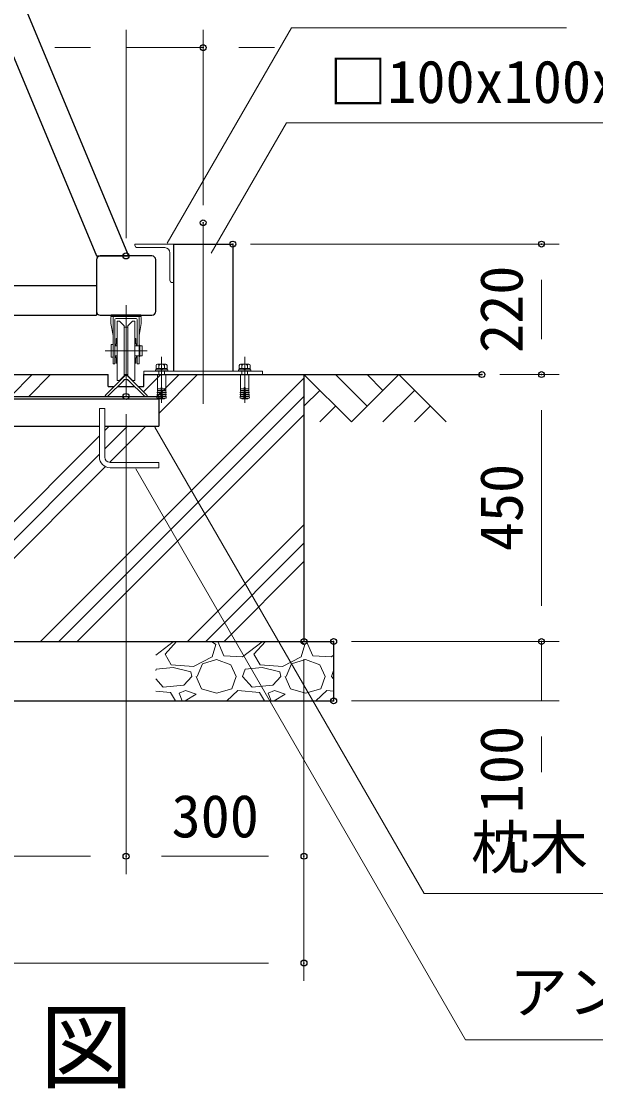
# Model space of a CAD drawing. Units: millimetres, scale not verified. Extents: x -6300 to 6300, y -4455 to 4455.
# Drawn here: x 3677 to 4645, y -2202 to -402 of the extents above; entities that cross this region are included whole.
import ezdxf
from ezdxf.enums import TextEntityAlignment as Align

# ---------------------------------------------------------------- set-up
doc = ezdxf.new("R2010")
doc.units = ezdxf.units.MM
doc.header["$LTSCALE"] = 20
doc.header["$PDMODE"] = 32
doc.header["$PDSIZE"] = 10
doc.linetypes.add('USER1', pattern=[50.8, 31.75, -6.35, 6.35, -6.35])
for name, color, linetype, lineweight in [('0-0_D-TTL-TXT', 7, 'Continuous', 25), ('0-1_D-STR1', 1, 'Continuous', 25), ('0-2_D-BMK', 2, 'USER1', 13), ('0-3_D-STR4', 7, 'Continuous', 25), ('0-4_D-STR3', 3, 'Continuous', 13), ('0-5_D-STR5', 4, 'Continuous', 25), ('0-6_D-BGD', 7, 'Continuous', 25), ('0-7_D-DCR-HCH', 7, 'Continuous', 13), ('0-8_D-STR-DIM', 7, 'Continuous', 13), ('0-B_D-STR-TXT', 7, 'Continuous', 13)]:
    doc.layers.add(name, color=color, linetype=linetype, lineweight=lineweight)
doc.layers.add('0-A_Defpoints', color=8, linetype='Continuous')
doc.styles.add('ＭＳ ゴシック', font='')
doc.styles.get('ＭＳ ゴシック').set_extended_font_data('MS Gothic')

msp = doc.modelspace()

# ---------------------------------------------------------------- linework, layer by layer
at = {"layer": '0-1_D-STR1'}
for p, q in [((3253.48, 652.24), (3857.65, -797.76)), ((3220.15, 602.24), (3803.48, -797.76)), ((3933.48, -777.76), (3933.48, -991.76)), ((3933.48, -777.76), (4033.48, -777.76)), ((4033.48, -777.76), (4033.48, -991.76)), ((3803.48, -797.76), (3857.65, -797.76)), ((3803.48, -804.16), (3803.48, -891.36)), ((3897.08, -797.76), (3809.88, -797.76)), ((3903.48, -891.36), (3903.48, -804.16)), ((3053.48, -847.76), (3803.48, -847.76)), ((3803.48, -847.76), (3803.48, -897.76)), ((3053.48, -897.76), (3803.48, -897.76)), ((3809.88, -897.76), (3897.08, -897.76)), ((3878.48, -897.76), (3828.48, -897.76))]:
    msp.add_line(p, q, dxfattribs=at)
for centre, start, end in [((3809.88, -804.16), 90, 180), ((3897.08, -804.16), 0, 90), ((3809.88, -891.36), 180, 270), ((3897.08, -891.36), 270, 0)]:
    msp.add_arc(centre, 6.4, start, end, dxfattribs=at)
at = {"layer": '0-2_D-BMK'}
for p, q in [((3983.48, -1046.86), (3983.48, -741.86)), ((3853.48, -1034.56), (3853.48, -880.96)), ((3888.98, -957.76), (3817.98, -957.76)), ((3913.48, -1045.46), (3913.48, -967.85)), ((4053.48, -1045.46), (4053.48, -967.85))]:
    msp.add_line(p, q, dxfattribs=at)
at = {"layer": '0-3_D-STR4'}
for p, q in [((3058.48, -997.76), (3823.48, -997.76)), ((3823.48, -1017.76), (3823.48, -997.76)), ((3883.48, -1017.76), (3883.48, -997.76)), ((3883.48, -997.76), (4153.48, -997.76)), ((4153.48, -997.76), (4153.48, -1447.76)), ((3823.48, -1017.76), (3833.48, -1017.76)), ((3839.14, -1017.76), (3867.83, -1017.76)), ((3873.48, -1017.76), (3883.48, -1017.76)), ((2733.48, -1447.76), (4203.48, -1447.76)), ((4203.48, -1447.76), (4203.48, -1547.76)), ((2733.48, -1547.76), (4203.48, -1547.76))]:
    msp.add_line(p, q, dxfattribs=at)
at = {"layer": '0-4_D-STR3'}
for p, q in [((3933.48, -777.76), (3868.48, -777.76)), ((3868.48, -777.76), (3868.48, -779.76)), ((3918.98, -783.76), (3872.48, -783.76)), ((3933.48, -777.76), (3933.48, -842.76)), ((3927.48, -792.26), (3927.48, -838.76)), ((3933.48, -842.76), (3931.48, -842.76)), ((3829.98, -899.76), (3853.48, -899.76)), ((3853.48, -899.76), (3833.48, -899.76)), ((3834.68, -931.76), (3834.68, -904.96)), ((3853.48, -902.96), (3836.68, -902.96)), ((3838.48, -907.76), (3838.48, -1007.76)), ((3850.48, -999.76), (3850.48, -915.76)), ((3853.48, -902.96), (3870.28, -902.96)), ((3864.48, -907.76), (3856.48, -915.76)), ((3856.48, -999.76), (3856.48, -915.76)), ((3868.48, -907.76), (3864.48, -907.76)), ((3868.48, -907.76), (3868.48, -1007.76)), ((3872.28, -931.76), (3872.28, -904.96)), ((3875.48, -931.76), (3875.48, -901.76)), ((3878.98, -911.76), (3875.48, -931.76)), ((3878.98, -901.76), (3878.98, -911.76)), ((3831.48, -979.76), (3831.48, -931.76)), ((3834.68, -979.76), (3834.68, -931.76)), ((3850.48, -917.76), (3856.48, -917.76)), ((3872.28, -949.26), (3872.28, -931.76)), ((3875.48, -949.26), (3875.48, -931.76)), ((3834.68, -949.26), (3838.48, -949.26)), ((3835.98, -945.76), (3835.98, -949.26)), ((3838.48, -945.76), (3835.98, -945.76)), ((3836.98, -937.76), (3836.98, -941.26)), ((3838.48, -941.26), (3838.48, -945.76)), ((3868.48, -936.76), (3869.48, -936.76)), ((3868.48, -937.76), (3868.48, -936.76)), ((3868.48, -941.26), (3868.48, -945.76)), ((3868.48, -945.76), (3870.98, -945.76)), ((3875.48, -949.26), (3868.48, -949.26)), ((3869.48, -936.76), (3869.98, -936.76)), ((3869.98, -936.76), (3869.98, -937.25)), ((3869.98, -945.76), (3869.98, -937.25)), ((3869.98, -937.76), (3869.98, -941.26)), ((3870.98, -945.76), (3869.98, -945.76)), ((3870.98, -945.76), (3870.98, -949.26)), ((3875.48, -949.26), (3875.48, -947.26)), ((3875.48, -979.76), (3875.48, -948.26)), ((3876.48, -948.26), (3875.48, -948.26)), ((3876.48, -948.26), (3876.48, -967.26)), ((3828.48, -968.26), (3828.48, -957.76)), ((3834.68, -966.26), (3838.48, -966.26)), ((3835.98, -969.76), (3835.98, -966.26)), ((3838.48, -969.76), (3835.98, -969.76)), ((3835.98, -969.76), (3836.98, -969.76)), ((3836.98, -969.76), (3836.98, -978.28)), ((3838.48, -974.26), (3838.48, -969.76)), ((3875.48, -966.26), (3868.48, -966.26)), ((3868.48, -969.76), (3870.98, -969.76)), ((3868.48, -974.26), (3868.48, -969.76)), ((3869.98, -969.76), (3869.98, -978.28)), ((3870.98, -969.76), (3869.98, -969.76)), ((3870.98, -969.76), (3870.98, -966.26)), ((3872.28, -979.76), (3872.28, -966.26)), ((3876.48, -967.26), (3875.48, -967.26)), ((3876.48, -966.26), (3880.48, -966.26)), ((3880.48, -966.26), (3880.48, -957.76)), ((3831.48, -979.76), (3834.68, -979.76)), ((3836.98, -977.76), (3836.98, -974.26)), ((3836.98, -978.76), (3836.98, -978.28)), ((3837.48, -978.76), (3836.98, -978.76)), ((3838.48, -978.76), (3837.48, -978.76)), ((3838.48, -977.76), (3838.48, -978.76)), ((3869.98, -977.76), (3869.98, -974.26)), ((3875.48, -979.76), (3872.28, -979.76)), ((3904.24, -982.23), (3904.24, -987.26)), ((3904.24, -987.26), (3922.72, -987.26)), ((3922.68, -987.26), (3904.28, -987.26)), ((3904.28, -987.26), (3904.28, -989.76)), ((3920.41, -980.26), (3906.55, -980.26)), ((3908.48, -980.26), (3918.48, -980.26)), ((3908.86, -987.26), (3908.86, -982.23)), ((3912.23, -987.26), (3912.9, -989.76)), ((3914.73, -989.76), (3914.06, -987.26)), ((3918.1, -987.26), (3918.1, -982.23)), ((3922.68, -989.76), (3922.68, -987.26)), ((3922.72, -987.26), (3922.72, -982.23)), ((4044.24, -982.23), (4044.24, -987.26)), ((4044.24, -987.26), (4062.72, -987.26)), ((4062.68, -987.26), (4044.28, -987.26)), ((4044.28, -987.26), (4044.28, -989.76)), ((4060.41, -980.26), (4046.55, -980.26)), ((4048.48, -980.26), (4058.48, -980.26)), ((4048.86, -987.26), (4048.86, -982.23)), ((4052.23, -987.26), (4052.9, -989.76)), ((4054.73, -989.76), (4054.06, -987.26)), ((4058.1, -987.26), (4058.1, -982.23)), ((4062.68, -989.76), (4062.68, -987.26)), ((4062.72, -987.26), (4062.72, -982.23)), ((3842.48, -1007.76), (3850.48, -999.76)), ((3850.48, -997.76), (3856.48, -997.76)), ((3883.48, -991.76), (3883.48, -997.76)), ((4083.48, -991.76), (3883.48, -991.76)), ((4083.48, -997.76), (3883.48, -997.76)), ((3923.98, -989.76), (3902.98, -989.76)), ((3904.28, -989.76), (3922.68, -989.76)), ((3906.48, -1019.61), (3906.48, -998.16)), ((3906.88, -997.76), (3920.08, -997.76)), ((3908.48, -997.76), (3908.48, -991.76)), ((3918.48, -997.76), (3918.48, -991.76)), ((3920.48, -1019.61), (3920.48, -998.16)), ((3923.98, -991.76), (3923.98, -989.76)), ((4063.98, -989.76), (4042.98, -989.76)), ((4044.28, -989.76), (4062.68, -989.76)), ((4046.48, -1019.61), (4046.48, -998.16)), ((4046.88, -997.76), (4060.08, -997.76)), ((4048.48, -997.76), (4048.48, -991.76)), ((4058.48, -997.76), (4058.48, -991.76)), ((4060.48, -1019.61), (4060.48, -998.16)), ((4063.98, -991.76), (4063.98, -989.76)), ((4083.48, -991.76), (4083.48, -997.76)), ((3838.48, -1007.76), (3842.48, -1007.76)), ((3906.22, -1024.95), (3906.27, -1023.95)), ((3906.22, -1024.95), (3912.62, -1025.26)), ((3906.27, -1023.95), (3912.66, -1024.26)), ((3906.39, -1021.45), (3906.48, -1019.61)), ((3906.39, -1021.45), (3912.79, -1021.76)), ((3912.01, -1037.74), (3912.88, -1019.76)), ((3914.08, -1019.76), (3912.88, -1019.76)), ((3914.95, -1037.74), (3914.08, -1019.76)), ((3920.57, -1021.45), (3914.18, -1021.76)), ((3920.69, -1023.95), (3914.3, -1024.26)), ((3920.74, -1024.95), (3914.35, -1025.26)), ((3920.57, -1021.45), (3920.48, -1019.61)), ((3920.74, -1024.95), (3920.69, -1023.95)), ((4046.22, -1024.95), (4046.27, -1023.95)), ((4046.22, -1024.95), (4052.62, -1025.26)), ((4046.27, -1023.95), (4052.66, -1024.26)), ((4046.39, -1021.45), (4046.48, -1019.61)), ((4046.39, -1021.45), (4052.79, -1021.76)), ((4052.01, -1037.74), (4052.88, -1019.76)), ((4054.08, -1019.76), (4052.88, -1019.76)), ((4054.95, -1037.74), (4054.08, -1019.76)), ((4060.57, -1021.45), (4054.18, -1021.76)), ((4060.69, -1023.95), (4054.3, -1024.26)), ((4060.74, -1024.95), (4054.35, -1025.26)), ((4060.57, -1021.45), (4060.48, -1019.61)), ((4060.74, -1024.95), (4060.69, -1023.95)), ((3905.64, -1037.03), (3905.76, -1034.44)), ((3905.76, -1034.44), (3912.16, -1034.75)), ((3905.88, -1031.94), (3905.93, -1030.94)), ((3905.88, -1031.94), (3912.28, -1032.25)), ((3905.93, -1030.94), (3912.33, -1031.25)), ((3906.02, -1037.45), (3912.01, -1037.74)), ((3906.05, -1028.44), (3906.1, -1027.44)), ((3906.05, -1028.44), (3912.45, -1028.75)), ((3906.1, -1027.44), (3912.49, -1027.75)), ((3908.3, -1037.56), (3908.27, -1037.92)), ((3908.77, -1038.46), (3918.19, -1038.46)), ((3920.86, -1027.44), (3914.47, -1027.75)), ((3920.91, -1028.44), (3914.52, -1028.75)), ((3921.03, -1030.94), (3914.64, -1031.25)), ((3921.08, -1031.94), (3914.69, -1032.25)), ((3921.2, -1034.44), (3914.81, -1034.75)), ((3920.95, -1037.45), (3914.95, -1037.74)), ((3918.66, -1037.56), (3918.69, -1037.92)), ((3920.91, -1028.44), (3920.86, -1027.44)), ((3921.08, -1031.94), (3921.03, -1030.94)), ((3921.33, -1037.03), (3921.2, -1034.44)), ((4045.64, -1037.03), (4045.76, -1034.44)), ((4045.76, -1034.44), (4052.16, -1034.75)), ((4045.88, -1031.94), (4045.93, -1030.94)), ((4045.88, -1031.94), (4052.28, -1032.25)), ((4045.93, -1030.94), (4052.33, -1031.25)), ((4046.02, -1037.45), (4052.01, -1037.74)), ((4046.05, -1028.44), (4046.1, -1027.44)), ((4046.05, -1028.44), (4052.45, -1028.75)), ((4046.1, -1027.44), (4052.49, -1027.75)), ((4048.3, -1037.56), (4048.27, -1037.92)), ((4048.77, -1038.46), (4058.19, -1038.46)), ((4060.86, -1027.44), (4054.47, -1027.75)), ((4060.91, -1028.44), (4054.52, -1028.75)), ((4061.03, -1030.94), (4054.64, -1031.25)), ((4061.08, -1031.94), (4054.69, -1032.25)), ((4061.2, -1034.44), (4054.81, -1034.75)), ((4060.95, -1037.45), (4054.95, -1037.74)), ((4058.66, -1037.56), (4058.69, -1037.92)), ((4060.91, -1028.44), (4060.86, -1027.44)), ((4061.08, -1031.94), (4061.03, -1030.94)), ((4061.33, -1037.03), (4061.2, -1034.44)), ((3808.48, -1054.71), (3808.48, -1136.71)), ((3826.48, -1154.71), (3908.48, -1154.71))]:
    msp.add_line(p, q, dxfattribs=at)
at = {"layer": '0-4_D-STR3', "color": 4}
for p, q in [((3878.98, -897.76), (3827.98, -897.76)), ((3827.98, -899.76), (3827.98, -897.76)), ((3878.98, -899.76), (3878.98, -897.76)), ((3878.98, -899.76), (3827.98, -899.76))]:
    msp.add_line(p, q, dxfattribs=at)
at = {"layer": '0-4_D-STR3'}
for points in [[(3827.98, -901.76), (3827.98, -911.76), (3831.48, -931.76), (3831.48, -901.76)], [(3838.48, -907.76), (3842.48, -907.76), (3850.48, -915.76)], [(3876.98, -899.76), (3853.48, -899.76), (3873.48, -899.76)], [(3831.48, -949.26), (3831.48, -947.26), (3828.48, -947.26), (3828.48, -957.76)], [(3835.98, -945.76), (3836.98, -945.76), (3836.98, -937.25)], [(3838.48, -937.76), (3838.48, -936.76), (3837.48, -936.76), (3836.98, -936.76), (3836.98, -937.25)], [(3876.48, -949.26), (3880.48, -949.26), (3880.48, -957.76)], [(3831.48, -966.26), (3831.48, -968.26), (3828.48, -968.26)], [(3868.48, -977.76), (3868.48, -978.76), (3869.48, -978.76), (3869.98, -978.76), (3869.98, -978.28)], [(3868.48, -1007.76), (3864.48, -1007.76), (3856.48, -999.76)], [(3923.98, -991.76), (3902.98, -991.76), (3902.98, -989.76)], [(4063.98, -991.76), (4042.98, -991.76), (4042.98, -989.76)], [(3808.48, -1054.71), (3817.48, -1054.71), (3817.48, -1136.71)], [(3826.48, -1145.71), (3908.48, -1145.71), (3908.48, -1154.71)]]:
    msp.add_lwpolyline(points, dxfattribs=at)
for centre, radius, start, end in [((3872.48, -779.76), 4, 180, 270), ((3918.98, -792.26), 8.5, 0, 90), ((3931.48, -838.76), 4, 180, 270), ((3829.98, -901.76), 2, 90, 180), ((3833.48, -901.76), 2, 90, 180), ((3836.68, -904.96), 2, 90, 180), ((3870.28, -904.96), 2, 0, 90), ((3873.48, -901.76), 2, 0, 90), ((3876.98, -901.76), 2, 0, 90), ((3906.55, -982.6), 2.34, 9.06932, 170.93068), ((3913.48, -986.66), 6.4, 43.80181, 136.19819), ((3920.41, -982.6), 2.34, 9.06932, 170.93068), ((4046.55, -982.6), 2.34, 9.06932, 170.93068), ((4053.48, -986.66), 6.4, 43.80181, 136.19819), ((4060.41, -982.6), 2.34, 9.06932, 170.93068), ((3906.88, -998.16), 0.4, 90, 180), ((3920.08, -998.16), 0.4, 0, 90), ((4046.88, -998.16), 0.4, 90, 180), ((4060.08, -998.16), 0.4, 0, 90), ((3904, -1026.09), 2.5, 327.22671, 27.22671), ((3904.17, -1022.6), 2.5, 327.22671, 27.22671), ((3922.79, -1022.6), 2.5, 152.77329, 212.77329), ((3922.96, -1026.09), 2.5, 152.77329, 212.77329), ((4044, -1026.09), 2.5, 327.22671, 27.22671), ((4044.17, -1022.6), 2.5, 327.22671, 27.22671), ((4062.79, -1022.6), 2.5, 152.77329, 212.77329), ((4062.96, -1026.09), 2.5, 152.77329, 212.77329), ((3906.04, -1037.05), 0.4, 177.22671, 267.22671), ((3903.66, -1033.08), 2.5, 327.22671, 27.22671), ((3903.83, -1029.59), 2.5, 327.22671, 27.22671), ((3908.77, -1037.96), 0.5, 175.5, 270), ((3918.19, -1037.96), 0.5, 270, 4.5), ((3923.13, -1029.59), 2.5, 152.77329, 212.77329), ((3923.3, -1033.08), 2.5, 152.77329, 212.77329), ((3920.93, -1037.05), 0.4, 272.77329, 2.77329), ((4046.04, -1037.05), 0.4, 177.22671, 267.22671), ((4043.66, -1033.08), 2.5, 327.22671, 27.22671), ((4043.83, -1029.59), 2.5, 327.22671, 27.22671), ((4048.77, -1037.96), 0.5, 175.5, 270), ((4058.19, -1037.96), 0.5, 270, 4.5), ((4063.13, -1029.59), 2.5, 152.77329, 212.77329), ((4063.3, -1033.08), 2.5, 152.77329, 212.77329), ((4060.93, -1037.05), 0.4, 272.77329, 2.77329), ((3826.48, -1136.71), 18, 180, 270), ((3826.48, -1136.71), 9, 180, 270)]:
    msp.add_arc(centre, radius, start, end, dxfattribs=at)
at = {"layer": '0-5_D-STR5'}
for p, q in [((3818.13, -1033.12), (3853.48, -997.76)), ((3853.48, -997.76), (3888.84, -1033.12)), ((3823.08, -1033.83), (3848.89, -1008.02)), ((3858.08, -1008.02), (3883.89, -1033.83)), ((2973.48, -1034.71), (3908.48, -1034.71)), ((2973.48, -1038.71), (3908.48, -1038.71)), ((3818.83, -1033.83), (3818.13, -1033.12)), ((3888.84, -1033.12), (3888.13, -1033.83)), ((3908.48, -1034.71), (3908.48, -1084.71)), ((3908.48, -1034.71), (3908.48, -1084.71)), ((3073.48, -1084.71), (3808.48, -1084.71)), ((3817.48, -1084.71), (3908.48, -1084.71))]:
    msp.add_line(p, q, dxfattribs=at)
for centre, radius, start, end in [((3853.48, -1012.61), 6.5, 45, 135), ((3820.96, -1031.71), 3, 225, 315), ((3886.01, -1031.71), 3, 225, 315)]:
    msp.add_arc(centre, radius, start, end, dxfattribs=at)
at = {"layer": '0-6_D-BGD'}
msp.add_line((4153.48, -997.76), (4453.48, -997.76), dxfattribs=at)
at = {"layer": '0-7_D-DCR-HCH'}
for p, q in [((3658.46, -1034.71), (3695.41, -997.76)), ((3689.4, -1034.71), (3726.34, -997.76)), ((3709.44, -1447.76), (4153.48, -1003.73)), ((3882.72, -1027), (3911.96, -997.76)), ((3905.95, -1034.71), (3942.89, -997.76)), ((3908.48, -1063.11), (3973.83, -997.76)), ((4233.3, -1077.58), (4153.48, -997.76)), ((4259.91, -1050.98), (4206.69, -997.76)), ((4313.12, -997.76), (4233.3, -1077.58)), ((4286.65, -1024.51), (4259.91, -997.76)), ((4313.12, -997.76), (4392.94, -1077.58)), ((4180.09, -1024.37), (4153.48, -1050.85)), ((4339.72, -1024.37), (4286.27, -1077.58)), ((3740.38, -1447.76), (4153.48, -1034.66)), ((4206.69, -1050.98), (4179.97, -1077.58)), ((4366.33, -1050.98), (4339.6, -1077.58)), ((3771.32, -1447.76), (4153.48, -1065.6)), ((3817.48, -1123.18), (3855.95, -1084.71)), ((3817.48, -1092.24), (3825.02, -1084.71)), ((3825.94, -1145.66), (3886.89, -1084.71)), ((3461.96, -1447.76), (3808.48, -1101.24)), ((3492.89, -1447.76), (3808.48, -1132.18)), ((3523.83, -1447.76), (3818.72, -1152.87)), ((3956.93, -1447.76), (4153.48, -1251.21)), ((3987.87, -1447.76), (4153.48, -1282.15)), ((4018.8, -1447.76), (4153.48, -1313.09)), ((3903.48, -1470.61), (3932.69, -1448.04)), ((3919.19, -1469.04), (3938.34, -1447.76)), ((3932.69, -1448.04), (3932.78, -1447.76)), ((3997.79, -1447.76), (4004.69, -1452.54)), ((4004.69, -1452.54), (3998.69, -1473.54)), ((4007.97, -1447.76), (4018.19, -1472.04)), ((4049.69, -1473.54), (4082.69, -1448.04)), ((4069.19, -1469.04), (4088.34, -1447.76)), ((4082.69, -1448.04), (4082.78, -1447.76)), ((4147.79, -1447.76), (4154.69, -1452.54)), ((4154.69, -1452.54), (4148.69, -1473.54)), ((4157.97, -1447.76), (4168.19, -1472.04)), ((3929.69, -1487.04), (3919.19, -1469.04)), ((3998.69, -1473.54), (3967.19, -1490.04)), ((4018.19, -1472.04), (4049.69, -1473.54)), ((4079.69, -1487.04), (4069.19, -1469.04)), ((4148.69, -1473.54), (4117.19, -1490.04)), ((4168.19, -1472.04), (4199.69, -1473.54)), ((4199.69, -1473.54), (4203.48, -1470.61)), ((3932.69, -1491.54), (3904.19, -1494.54)), ((3967.19, -1490.04), (3929.69, -1487.04)), ((3962.69, -1499.04), (3932.69, -1491.54)), ((3973.19, -1506.54), (3982.19, -1485.54)), ((3982.19, -1485.54), (4006.19, -1478.04)), ((4006.19, -1478.04), (4030.19, -1487.04)), ((4030.19, -1487.04), (4039.19, -1506.54)), ((4082.69, -1491.54), (4054.19, -1494.54)), ((4117.19, -1490.04), (4079.69, -1487.04)), ((4112.69, -1499.04), (4082.69, -1491.54)), ((4123.19, -1506.54), (4132.19, -1485.54)), ((4132.19, -1485.54), (4156.19, -1478.04)), ((4156.19, -1478.04), (4180.19, -1487.04)), ((4180.19, -1487.04), (4189.19, -1506.54)), ((3903.48, -1496.42), (3904.19, -1494.54)), ((3916.19, -1524.54), (3903.48, -1510.68)), ((3964.19, -1506.54), (3950.69, -1521.54)), ((3964.19, -1506.54), (3962.69, -1499.04)), ((3971.69, -1506.54), (3980.69, -1527.54)), ((4031.69, -1527.54), (4039.19, -1506.54)), ((4049.69, -1506.54), (4054.19, -1494.54)), ((4066.19, -1524.54), (4049.69, -1506.54)), ((4114.19, -1506.54), (4100.69, -1521.54)), ((4114.19, -1506.54), (4112.69, -1499.04)), ((4121.69, -1506.54), (4130.69, -1527.54)), ((4181.69, -1527.54), (4189.19, -1506.54)), ((4199.69, -1506.54), (4203.48, -1496.42)), ((4203.48, -1510.68), (4199.69, -1506.54)), ((3950.69, -1521.54), (3916.19, -1524.54)), ((3980.69, -1527.54), (4006.19, -1535.04)), ((4006.19, -1535.04), (4031.69, -1527.54)), ((4100.69, -1521.54), (4066.19, -1524.54)), ((4130.69, -1527.54), (4156.19, -1535.04)), ((4156.19, -1535.04), (4181.69, -1527.54)), ((3928.19, -1533.54), (3903.48, -1531.48)), ((3936.88, -1547.76), (3928.19, -1533.54)), ((3953.69, -1530.54), (3943.19, -1535.04)), ((3943.19, -1535.04), (3948.28, -1547.76)), ((3952.98, -1547.76), (3971.69, -1536.54)), ((3971.69, -1536.54), (3953.69, -1530.54)), ((4042.19, -1530.54), (4023.32, -1547.76)), ((4078.19, -1533.54), (4042.19, -1530.54)), ((4086.88, -1547.76), (4078.19, -1533.54)), ((4103.69, -1530.54), (4093.19, -1535.04)), ((4093.19, -1535.04), (4098.28, -1547.76)), ((4102.98, -1547.76), (4121.69, -1536.54)), ((4121.69, -1536.54), (4103.69, -1530.54)), ((4192.19, -1530.54), (4173.32, -1547.76)), ((4203.48, -1531.48), (4192.19, -1530.54))]:
    msp.add_line(p, q, dxfattribs=at)
at = {"layer": '0-8_D-STR-DIM'}
for p, q in [((3853.48, -767.76), (3853.48, -416.55)), ((3983.48, -711.86), (3983.48, -416.55)), ((3793.48, -446.55), (3733.48, -446.55)), ((3853.48, -446.55), (3983.48, -446.55)), ((4043.48, -446.55), (4103.48, -446.55)), ((4063.48, -777.76), (4583.91, -777.76)), ((4553.91, -937.76), (4553.91, -837.76)), ((4483.48, -997.76), (4583.91, -997.76)), ((4483.48, -997.76), (4583.91, -997.76)), ((4553.91, -1387.76), (4553.91, -1057.76)), ((3853.48, -1064.56), (3853.48, -1839.75)), ((3853.48, -1064.56), (3853.48, -1839.75)), ((4553.91, -1387.76), (4553.91, -1327.76)), ((4233.48, -1447.76), (4583.91, -1447.76)), ((4233.48, -1447.76), (4583.91, -1447.76)), ((4553.91, -1547.76), (4553.91, -1447.76)), ((4153.48, -1477.76), (4153.48, -1839.75)), ((4153.48, -1477.76), (4153.48, -2019.75)), ((4233.48, -1547.76), (4583.91, -1547.76)), ((4553.91, -1607.76), (4553.91, -1667.76)), ((3088.48, -1809.75), (3793.48, -1809.75)), ((3913.48, -1809.75), (4093.48, -1809.75)), ((2843.48, -1989.75), (4093.48, -1989.75))]:
    msp.add_line(p, q, dxfattribs=at)
at = {"layer": '0-A_Defpoints'}
for p in [(3983.48, -446.55), (3983.48, -741.86), (4033.48, -777.76), (4553.91, -777.76), (3853.48, -797.76), (4453.48, -997.76), (4553.91, -997.76), (3853.48, -1034.56), (4153.48, -1447.76), (4203.48, -1447.76), (4553.91, -1447.76), (4203.48, -1547.76), (3853.48, -1809.75), (4153.48, -1809.75), (4153.48, -1989.75)]:
    msp.add_point(p, dxfattribs=at)
at = {"layer": '0-B_D-STR-TXT'}
for points in [[(4596.08, -412.98), (4132.51, -412.98), (3922.9, -776.03)], [(4823.72, -573.29), (4124.11, -573.29), (3997.23, -793.06)], [(5065.35, -1872.35), (4355.84, -1872.35), (3902.1, -1086.44)], [(5078.77, -2119.06), (4425.61, -2119.06), (3869.84, -1156.44)]]:
    msp.add_lwpolyline(points, dxfattribs=at)

# ---------------------------------------------------------------- texts
at = {"layer": '0-0_D-TTL-TXT', "style": 'ＭＳ ゴシック'}
msp.add_text('側\u3000面\u3000図', height=115.4, dxfattribs=at).set_placement((3078.63, -2223.4), align=Align.BOTTOM_LEFT)
at = {"layer": '0-8_D-STR-DIM', "style": 'ＭＳ ゴシック'}
for s, p in [('220', (4543.79, -961.26)), ('450', (4543.79, -1295.51)), ('100', (4543.78, -1737.13))]:
    msp.add_text(s, height=72.14, rotation=90, dxfattribs=at).set_placement(p, align=Align.BOTTOM_LEFT)
msp.add_text('300', height=72.14, dxfattribs=at).set_placement((3930.17, -1799.63), align=Align.BOTTOM_LEFT)
at = {"layer": '0-B_D-STR-TXT', "style": 'ＭＳ ゴシック'}
for s, p in [('□100x100x3.2', (4195.55, -561.65)), ('枕木 L50x50x4', (4435.28, -1852.52)), ('アンカー φ9', (4499.71, -2096.18))]:
    msp.add_text(s, height=72.14, dxfattribs=at).set_placement(p, align=Align.BOTTOM_LEFT)

doc.saveas('drawing.dxf')
